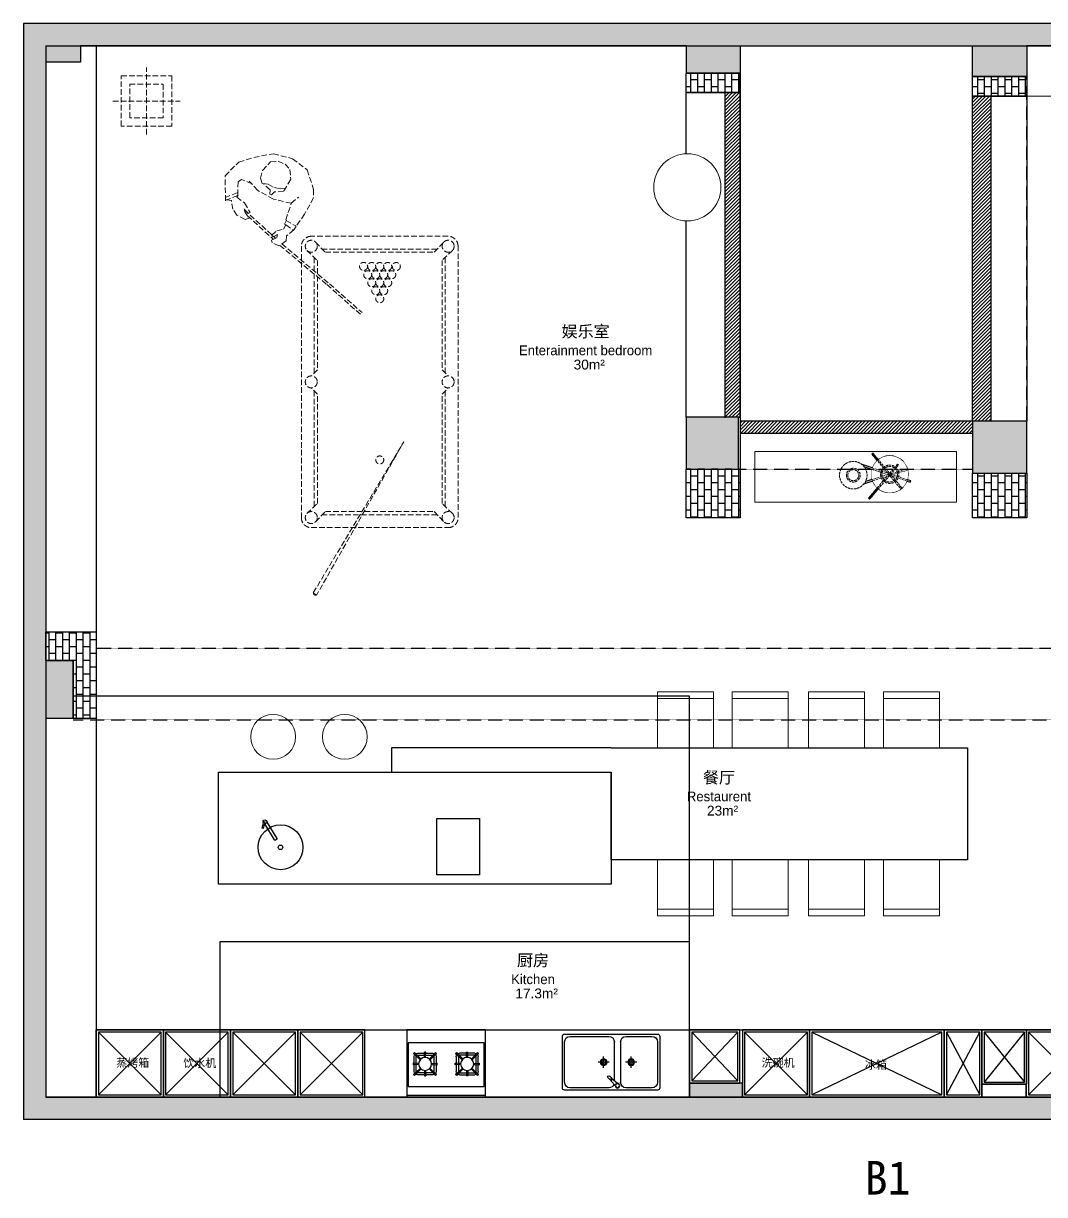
# Model space of a CAD drawing. Header units: millimetres. Extents: x -108767 to 78913, y -380878 to 1470.
# Drawn here: x -17160 to -8043, y -176667 to -166215 of the extents above; entities that cross this region are included whole.
import ezdxf
from ezdxf.enums import TextEntityAlignment as Align

# ---------------------------------------------------------------- set-up
doc = ezdxf.new("R2010")
doc.units = ezdxf.units.MM
doc.header["$LTSCALE"] = 10
doc.set_wipeout_variables(frame=1)
doc.linetypes.add('DASH', pattern=[0.35, 0.25, -0.1])
doc.linetypes.add('DASHED', pattern=[0.75, 0.5, -0.25])
for name, color, linetype in [('000墙体', 4, 'Continuous'), ('001增减墙体', 147, 'Continuous'), ('012到顶家具', 55, 'Continuous'), ('2-Kitchen', 4, 'Continuous'), ('3-New Window', 4, 'Continuous'), ('FF-FURN', 51, 'Continuous'), ('FF-TEXT', 50, 'Continuous'), ('NW-01-wall(原有墙体)', 255, 'Continuous'), ('NW-02-free(活动家具)', 241, 'Continuous'), ('NW-02-厨卫具', 44, 'Continuous'), ('T01-天花', 30, 'Continuous'), ('wipess', 8, 'Continuous')]:
    doc.layers.add(name, color=color, linetype=linetype)
doc.layers.add('活动家具', color=34, linetype='Continuous', lineweight=18)
doc.styles.add('ARIAL', font='arial.ttf')
doc.styles.add('CCD-HB', font='hbsmall.shx')
doc.styles.get("Standard").update_dxf_attribs({"font": ''})
doc.styles.add('STO', font='')
doc.styles.get('Standard').set_extended_font_data('SimSun')
doc.styles.get('STO').set_extended_font_data('SimSun')
pattern_1 = [(90, (-70270.71, -180008.13), (-60.96, 4e-15), []), (180, (-70270.71, -180008.13), (-60.96, -60.96), [60.96, -60.96])]
pattern_2 = [(45, (-70270.71, -180008.131), (-15.715448, 15.715448), [])]

# ---------------------------------------------------------------- blocks, each defined once
blk = doc.blocks.new('czr')
at = {"layer": 'NW-02-free(活动家具)', "color": 250, "linetype": 'DASH', "lineweight": 5, "ltscale": 20}
for p, q in [((-181, 11), (-269, -138)), ((36, 63), (-181, 11)), ((-6, -56), (6, 56)), ((19, -55), (32, 62)), ((47, 11), (32, 49)), ((126, 19), (47, 11)), ((185, -4), (126, 19)), ((-114, -122), (-101, -89)), ((-101, -89), (16, -54)), ((16, -60), (31, -42)), ((31, -42), (97, -96)), ((97, -96), (192, -124)), ((148, -79), (182, -81)), ((196, -106), (148, -79)), ((156, -80), (471, -287)), ((182, -81), (240, -104)), ((240, -65), (185, -4)), ((215, -94), (476, -265)), ((240, -104), (240, -65)), ((-270, -137), (-277, -277)), ((-52, -203), (-114, -122)), ((18, -238), (-82, -186)), ((192, -124), (196, -106)), ((-277, -277), (-264, -455)), ((127, -355), (18, -238)), ((437, -261), (409, -314)), ((409, -314), (411, -375)), ((452, -269), (437, -261)), ((442, -311), (452, -269)), ((468, -299), (442, -311)), ((480, -248), (468, -299)), ((502, -247), (480, -248)), ((545, -299), (502, -247)), ((517, -371), (545, -299)), ((542, -308), (979, -623)), ((204, -500), (127, -355)), ((334, -415), (204, -500)), ((340, -421), (334, -415)), ((368, -394), (340, -421)), ((341, -417), (410, -489)), ((379, -406), (368, -394)), ((411, -375), (379, -406)), ((379, -406), (444, -463)), ((440, -462), (475, -387)), ((475, -387), (517, -371)), ((534, -328), (979, -648)), ((-264, -455), (-179, -611)), ((201, -499), (167, -578)), ((327, -591), (411, -492)), ((411, -492), (440, -462)), ((-179, -611), (-50, -711)), ((206, -704), (327, -591)), ((985, -627), (1321, -854)), ((-50, -711), (135, -724)), ((135, -724), (206, -704)), ((985, -652), (1306, -869))]:
    blk.add_line(p, q, dxfattribs=at)
blk.add_lwpolyline([(61, -478), (54, -435), (24, -380), (-12, -343), (-32, -293), (-81, -288), (-144, -325), (-200, -412), (-189, -479), (-149, -533), (-92, -562), (-5, -549), (85, -460), (68, -381), (87, -347), (77, -336), (41, -346), (-23, -304)], dxfattribs=at)
blk = doc.blocks.new('A$C091E4B7F')
at = {"linetype": 'DASH', "lineweight": 5, "ltscale": 20}
blk.add_wipeout([(-225, 206), (-225, -244), (225, -244), (225, 206)], dxfattribs=at).dxf.layer = 'NW-02-free(活动家具)'
at = {"layer": 'NW-02-free(活动家具)', "color": 8, "linetype": 'DASH', "lineweight": 5, "ltscale": 20}
for p, q in [((0, -319), (0, 281)), ((-300, -21), (300, -21))]:
    blk.add_line(p, q, dxfattribs=at)
at = {"layer": 'NW-02-free(活动家具)', "linetype": 'DASH', "lineweight": 5, "ltscale": 20}
blk.add_lwpolyline([(-225, 206), (225, 206), (225, -244), (-225, -244)], close=True, dxfattribs=at)
at = {"layer": 'NW-02-free(活动家具)', "color": 8, "linetype": 'DASH', "lineweight": 5, "ltscale": 20}
blk.add_lwpolyline([(-150, 131), (150, 131), (150, -169), (-150, -169)], close=True, dxfattribs=at)
blk = doc.blocks.new('做成ACAD TuKuai0400')
at = {"layer": 'NW-02-free(活动家具)', "color": 251, "linetype": 'DASH', "lineweight": 5, "ltscale": 20}
for p, q in [((838, 916), (2205, 138)), ((2187, 107), (838, 916)), ((2205, 138), (2187, 107))]:
    blk.add_line(p, q, dxfattribs=at)
at = {"layer": 'NW-02-free(活动家具)', "linetype": 'DASH', "lineweight": 5, "ltscale": 20}
blk.add_lwpolyline([(-909, 0), (1515, 0, 0.414214), (1605, 89), (1605, 1312, 0.414214), (1515, 1401), (-909, 1401, 0.414214), (-998, 1312), (-998, 89, 0.414214), (-909, 0, -0.999995)], format="xyb", dxfattribs=at)
at = {"layer": 'NW-02-free(活动家具)', "color": 8, "linetype": 'DASH', "lineweight": 5, "ltscale": 20}
for points in [[(-946, 127), (-855, 215), (-855, 1187), (-946, 1274)], [(-872, 1352), (-783, 1258), (196, 1258), (250, 1312)], [(223, 1285), (-809, 1285)], [(1479, 1352), (1390, 1258), (411, 1258), (357, 1312)], [(384, 1285), (1416, 1285)], [(1553, 127), (1462, 215), (1462, 1187), (1553, 1274)], [(-882, 1212), (-882, 189)], [(1489, 1212), (1489, 189)], [(-872, 50), (-783, 143), (196, 143), (250, 89)], [(223, 116), (-809, 116)], [(1479, 50), (1390, 143), (411, 143), (357, 89)], [(384, 116), (1416, 116)]]:
    blk.add_lwpolyline(points, dxfattribs=at)
for centre in [(-909, 1312), (303, 1312), (1515, 1312), (-909, 89), (303, 89), (1515, 89)]:
    blk.add_circle(centre, 53.6, dxfattribs=at)
at = {"layer": 'NW-02-free(活动家具)', "color": 250, "linetype": 'DASH', "lineweight": 5, "ltscale": 20}
for centre in [(-728, 849), (-655, 808), (-728, 772), (-728, 701), (-655, 736), (-583, 772), (-583, 701), (-512, 736), (-440, 701), (1000, 701), (-728, 629), (-655, 665), (-655, 593), (-583, 629), (-512, 665), (-729, 556)]:
    blk.add_circle(centre, 35.8, dxfattribs=at)
at = {"layer": 'NW-02-free(活动家具)', "color": 251, "linetype": 'DASH', "lineweight": 5, "ltscale": 20}
blk.add_arc((2187, 128), 20.5, 268.446, 29.6259, dxfattribs=at)
at = {"layer": 'NW-02-free(活动家具)', "linetype": 'DASH', "lineweight": 5, "ltscale": 20, "xscale": 1.000999999999944, "yscale": 1.000999999999944, "zscale": 1.000999999999944, "rotation": 90}
blk.add_blockref('A$C091E4B7F', (-2226, -1384), dxfattribs=at)
blk = doc.blocks.new('RRTY')
blk.add_wipeout([(33, 350), (95, 345), (147, 333), (172, 325), (237, 294), (292, 254), (335, 212), (380, 148), (410, 85), (423, 37), (428, 10), (433, -39), (433, -68), (428, -111), (418, -160), (392, -226), (356, -287), (314, -335), (283, -362), (231, -398), (183, -421), (134, -437), (78, -448), (33, -450), (-39, -444), (-116, -421), (-175, -392), (-248, -334), (-285, -292), (-325, -228), (-351, -163), (-363, -107), (-367, -50), (-360, 22), (-338, 99), (-305, 164), (-270, 210), (-210, 267), (-169, 295), (-110, 323), (-60, 339), (-24, 346), (16, 349)])
at = {"color": 45}
for points in [[(153, 313), (182, 301), (-222, -678), (-251, -666)], [(-96, 410), (-66, 417), (232, -851), (202, -858)], [(252, 123), (270, 98), (-528, -463), (-546, -438)], [(-259, 216), (-238, 238), (457, -457), (435, -479)]]:
    blk.add_lwpolyline(points, close=True, dxfattribs=at)
for radius in [400, 200]:
    blk.add_circle((33, -50), radius)
blk.add_circle((33, -50), 170, dxfattribs=at)
blk = doc.blocks.new('TR')
at = {"linetype": 'DASH', "lineweight": 5, "ltscale": 20}
blk.add_wipeout([(-1194, 103), (-1195, 166), (-1188, 218), (-1182, 243), (-1157, 311), (-1123, 370), (-1085, 416), (-1025, 468), (-964, 502), (-919, 520), (-892, 528), (-843, 537), (-815, 539), (-771, 539), (-722, 533), (-653, 513), (-590, 482), (-538, 446), (-508, 417), (-468, 369), (-440, 323), (-420, 276), (-404, 221), (-397, 176), (-397, 104), (-413, 25), (-437, -37), (-487, -115), (-526, -155), (-586, -201), (-648, -232), (-703, -249), (-759, -259), (-832, -259), (-910, -244), (-979, -216), (-1028, -186), (-1090, -132), (-1121, -93), (-1155, -37), (-1175, 12), (-1185, 47), (-1192, 86)], dxfattribs=at).dxf.layer = 'NW-02-free(活动家具)'
at = {"layer": 'NW-02-free(活动家具)', "color": 8, "linetype": 'DASH', "lineweight": 5, "ltscale": 20}
for points in [[(-1034, -176), (-1058, -156), (-429, 599), (-405, 579)], [(-1242, -31), (-1252, -2), (-16, 410), (-6, 381)], [(-1168, 226), (-1159, 256), (-148, -57), (-157, -87)], [(-988, 342), (-965, 362), (-333, -382), (-356, -402)]]:
    blk.add_lwpolyline(points, close=True, dxfattribs=at)
at = {"layer": 'NW-02-free(活动家具)', "linetype": 'DASH', "lineweight": 5, "ltscale": 20}
blk.add_circle((-796, 140), 200, dxfattribs=at)
at = {"layer": 'NW-02-free(活动家具)', "color": 8, "linetype": 'DASH', "lineweight": 5, "ltscale": 20}
blk.add_circle((-796, 140), 170, dxfattribs=at)
at = {"linetype": 'DASH', "lineweight": 5, "ltscale": 20}
blk.add_wipeout([(0, 420), (33, 418), (57, 415), (87, 407), (131, 390), (165, 370), (195, 348), (221, 322), (229, 314), (252, 284), (270, 252), (284, 215), (294, 180), (299, 143), (300, 120), (298, 84), (291, 47), (281, 14), (267, -16), (248, -49), (231, -72), (207, -97), (169, -128), (134, -148), (102, -162), (62, -174), (27, -179), (0, -180), (-36, -178), (-78, -170), (-113, -158), (-149, -140), (-191, -112), (-218, -86), (-239, -61), (-260, -30), (-274, -1), (-284, 23), (-289, 41), (-296, 71), (-300, 109), (-299, 147), (-295, 177), (-289, 201), (-279, 231), (-264, 263), (-249, 288), (-228, 315), (-202, 342), (-165, 371), (-126, 392), (-81, 409), (-45, 417), (-12, 420)], dxfattribs=at).dxf.layer = 'NW-02-free(活动家具)'
at = {"layer": 'NW-02-free(活动家具)', "linetype": 'DASH', "lineweight": 5, "ltscale": 20}
blk.add_circle((0, 120), 300, dxfattribs=at)
at = {"layer": 'NW-02-free(活动家具)', "color": 8, "linetype": 'DASH', "lineweight": 5, "ltscale": 20}
for radius in [150, 120]:
    blk.add_circle((0, 120), radius, dxfattribs=at)
blk = doc.blocks.new('*U158')
blk.add_lwpolyline([(514, -3263.9), (454, -3263.9), (454, -3323.9), (514, -3323.9)], close=True)
at = {"color": 6}
blk.add_lwpolyline([(512, -3265.9), (456, -3265.9), (456, -3321.9), (512, -3321.9)], close=True, dxfattribs=at)
at = {"color": 250}
for points in [[(456, -3321.9), (512, -3265.9)], [(456, -3265.9), (512, -3321.9)]]:
    blk.add_lwpolyline(points, dxfattribs=at)
blk = doc.blocks.new('*U170')
blk.add_lwpolyline([(492.5, -3235.9), (432.5, -3235.9), (432.5, -3355.9), (492.5, -3355.9)], close=True)
at = {"color": 6}
blk.add_lwpolyline([(490.5, -3237.9), (434.5, -3237.9), (434.5, -3353.9), (490.5, -3353.9)], close=True, dxfattribs=at)
at = {"color": 250}
for points in [[(434.5, -3353.9), (490.5, -3237.9)], [(434.5, -3237.9), (490.5, -3353.9)]]:
    blk.add_lwpolyline(points, dxfattribs=at)
blk = doc.blocks.new('2.4_B-003')
at = {"layer": 'NW-02-厨卫具', "color": 8}
for p, q in [((-35.1, 0), (35.1, 0)), ((-35.1, -60), (-35.1, 0)), ((33.9, -9.4), (33.9, -48.6)), ((-29, -20.3), (-28.1, -19.3)), ((-23.6, -25.4), (-29, -20.3)), ((-22.9, -24.7), (-28.1, -19.3)), ((-11.9, -19.8), (-25.6, -19.8)), ((-19.4, -18.9), (-18.1, -18.9)), ((-19.3, -23.2), (-19.4, -18.9)), ((-18.3, -23.2), (-18.1, -18.9)), ((-14.6, -24.7), (-9.4, -19.3)), ((-13.9, -25.4), (-8.5, -20.3)), ((-9.4, -19.3), (-8.5, -20.3)), ((9.5, -19.3), (8.5, -20.3)), ((13.9, -25.4), (8.5, -20.3)), ((14.6, -24.7), (9.5, -19.3)), ((11.9, -19.8), (25.6, -19.8)), ((18.3, -23.2), (18.1, -18.9)), ((19.4, -18.9), (18.1, -18.9)), ((19.3, -23.2), (19.4, -18.9)), ((22.9, -24.7), (28.1, -19.3)), ((23.6, -25.4), (29, -20.3)), ((29, -20.3), (28.1, -19.3)), ((-25.1, -29.1), (-29.4, -28.9)), ((-29.4, -30.3), (-29.4, -28.9)), ((-25.1, -30.1), (-29.4, -30.3)), ((-28.5, -22.8), (-28.5, -36.4)), ((-26.7, -22.7), (-26.7, -36.4)), ((-12, -21.7), (-25.7, -21.7)), ((-25.1, -30.1), (-25.1, -29.1)), ((-23.6, -25.4), (-22.9, -24.7)), ((-19.3, -23.2), (-18.3, -23.2)), ((-14.6, -24.7), (-13.9, -25.4)), ((-12.4, -29.1), (-8.1, -28.9)), ((-12.4, -29.1), (-12.4, -30.1)), ((-12.4, -30.1), (-8.1, -30.3)), ((-11, -36.4), (-11, -22.7)), ((-9, -36.4), (-9, -22.8)), ((-8.1, -28.9), (-8.1, -30.3)), ((12.4, -29.1), (8.1, -28.9)), ((8.1, -28.9), (8.1, -30.3)), ((12.4, -30.1), (8.1, -30.3)), ((9, -36.4), (9, -22.8)), ((11, -36.4), (11, -22.7)), ((12, -21.7), (25.7, -21.7)), ((12.4, -29.1), (12.4, -30.1)), ((14.6, -24.7), (13.9, -25.4)), ((19.3, -23.2), (18.3, -23.2)), ((23.6, -25.4), (22.9, -24.7)), ((25.1, -29.1), (29.4, -28.9)), ((25.1, -30.1), (25.1, -29.1)), ((25.1, -30.1), (29.4, -30.3)), ((26.7, -22.7), (26.7, -36.4)), ((28.5, -22.8), (28.5, -36.4)), ((29.4, -30.3), (29.4, -28.9)), ((-23.6, -33.7), (-29, -38.9)), ((-28.1, -39.9), (-29, -38.9)), ((-22.9, -34.5), (-28.1, -39.9)), ((-25.7, -37.4), (-12, -37.4)), ((-25.6, -39.3), (-11.9, -39.3)), ((-22.9, -34.5), (-23.6, -33.7)), ((-19.3, -36), (-19.4, -40.2)), ((-18.1, -40.2), (-19.4, -40.2)), ((-18.3, -36), (-19.3, -36)), ((-18.3, -36), (-18.1, -40.2)), ((-13.9, -33.7), (-14.6, -34.5)), ((-14.6, -34.5), (-9.4, -39.9)), ((-13.9, -33.7), (-8.5, -38.9)), ((-8.5, -38.9), (-9.4, -39.9)), ((13.9, -33.7), (8.5, -38.9)), ((8.5, -38.9), (9.5, -39.9)), ((14.6, -34.5), (9.5, -39.9)), ((25.6, -39.3), (11.9, -39.3)), ((25.7, -37.4), (12, -37.4)), ((13.9, -33.7), (14.6, -34.5)), ((18.3, -36), (18.1, -40.2)), ((18.1, -40.2), (19.4, -40.2)), ((18.3, -36), (19.3, -36)), ((19.3, -36), (19.4, -40.2)), ((22.9, -34.5), (23.6, -33.7)), ((22.9, -34.5), (28.1, -39.9)), ((23.6, -33.7), (29, -38.9)), ((28.1, -39.9), (29, -38.9)), ((35.1, -60), (-35.1, -60))]:
    blk.add_line(p, q, dxfattribs=at)
at = {"layer": 'NW-02-厨卫具'}
for p, q in [((-35.1, 0), (35.1, 0)), ((-35.1, -1.9), (35.1, -1.9)), ((-33.9, -9.4), (33.9, -9.4)), ((-33.9, -48.6), (-33.9, -9.4)), ((35.1, 0), (35.1, -60)), ((33.9, -48.6), (-33.9, -48.6))]:
    blk.add_line(p, q, dxfattribs=at)
at = {"layer": 'NW-02-厨卫具', "color": 8}
for centre in [(-18.8, -29.6), (18.8, -29.6)]:
    blk.add_circle(centre, 5.83, dxfattribs=at)
for centre, radius, start, end in [((-25.6, -22.8), 2.92, 90, 179.9996), ((-11.9, -22.8), 2.92, 359.9989, 90), ((11.9, -22.8), 2.92, 90.0007, 180.0004), ((25.6, -22.8), 2.92, 0.0007, 90.0004), ((-25.7, -22.7), 0.975, 90, 180), ((-12, -22.7), 0.975, 0, 90), ((12, -22.7), 0.975, 90, 180), ((25.7, -22.7), 0.975, 0, 90), ((-25.6, -36.4), 2.92, 179.9996, 269.9993), ((-25.7, -36.4), 0.975, 180, 270), ((-12, -36.4), 0.975, 270, 0), ((-11.9, -36.4), 2.92, 269.9993, 359.9989), ((11.9, -36.4), 2.92, 180.0011, 270.0007), ((11.9, -36.4), 2.92, 180.0007, 270.0004), ((12, -36.4), 0.975, 180, 270), ((25.6, -36.4), 2.92, 269.9996, 359.9993), ((25.7, -36.4), 0.975, 270, 0)]:
    blk.add_arc(centre, radius, start, end, dxfattribs=at)
blk = doc.blocks.new('2.4_A-001')
at = {"layer": 'NW-02-厨卫具'}
for p, q in [((41.5, 0), (-41.5, 0)), ((-43.5, -2), (-43.5, -48)), ((-41.5, -7), (-41.5, -43)), ((-2, -2), (-36.5, -2)), ((3, -8.2), (3, -43)), ((8.5, -43), (8.5, -7)), ((36.5, -2), (13.5, -2)), ((41.5, -43), (41.5, -7)), ((43.5, -48), (43.5, -2)), ((-41.5, -50), (41.5, -50)), ((-36.5, -48), (-2, -48)), ((13.5, -48), (36.5, -48))]:
    blk.add_line(p, q, dxfattribs=at)
at = {"layer": 'NW-02-厨卫具', "color": 8}
for p, q in [((0.3, -8.1), (-2.9, -11.2)), ((2.7, -8.4), (-1.5, -12.7)), ((0.5, -10.7), (-0.9, -9.3)), ((3.8, -4.1), (0.5, -7.7)), ((5.7, -6), (1.9, -9.1)), ((-6.6, -20), (-6.6, -30)), ((18, -20), (18, -30)), ((-1.6, -25), (-11.6, -25)), ((23, -25), (13, -25))]:
    blk.add_line(p, q, dxfattribs=at)
for centre, radius in [((5.8, -4), 2), ((5.8, -4), 1.7), ((-6.6, -25), 3), ((-6.6, -25), 2), ((18, -25), 3), ((18, -25), 2)]:
    blk.add_circle(centre, radius, dxfattribs=at)
at = {"layer": 'NW-02-厨卫具'}
for centre, radius, start, end in [((-41.5, -2), 2, 90, 180), ((41.5, -2), 2, 0, 90), ((-36.5, -7), 5, 90, 180), ((-2, -7), 5, 20.0381, 90), ((13.5, -7), 5, 90, 180), ((36.5, -7), 5, 0, 90), ((-41.5, -48), 2, 180, 270), ((-36.5, -43), 5, 180, 270), ((-2, -43), 5, 270, 0), ((13.5, -43), 5, 180, 270), ((36.5, -43), 5, 270, 0), ((41.5, -48), 2, 270, 0)]:
    blk.add_arc(centre, radius, start, end, dxfattribs=at)
at = {"layer": 'NW-02-厨卫具', "color": 8}
for centre, start, end in [((1.2, -8.4), 133.6202, 313.6202), ((-2.2, -11.9), 135, 315)]:
    blk.add_arc(centre, 1, start, end, dxfattribs=at)
blk = doc.blocks.new('*U171')
blk.add_lwpolyline([(501.2, -3235.8), (441.2, -3235.8), (441.2, -3295.8), (501.2, -3295.8)], close=True)
at = {"color": 6}
blk.add_lwpolyline([(499.2, -3237.8), (443.2, -3237.8), (443.2, -3293.8), (499.2, -3293.8)], close=True, dxfattribs=at)
at = {"color": 250}
for points in [[(443.2, -3293.8), (499.2, -3237.8)], [(443.2, -3237.8), (499.2, -3293.8)]]:
    blk.add_lwpolyline(points, dxfattribs=at)
blk = doc.blocks.new('*U191')
blk.add_lwpolyline([(492.5, -3295.9), (458.7, -3295.9), (458.7, -3355.9), (492.5, -3355.9)], close=True)
at = {"color": 6}
blk.add_lwpolyline([(490.5, -3297.9), (460.7, -3297.9), (460.7, -3353.9), (490.5, -3353.9)], close=True, dxfattribs=at)
at = {"color": 250}
for points in [[(460.7, -3353.9), (490.5, -3297.9)], [(460.7, -3297.9), (490.5, -3353.9)]]:
    blk.add_lwpolyline(points, dxfattribs=at)
blk = doc.blocks.new('*U192')
blk.add_lwpolyline([(492.5, -3315.9), (444, -3315.9), (444, -3355.9), (492.5, -3355.9)], close=True)
at = {"color": 6}
blk.add_lwpolyline([(490.5, -3317.9), (446, -3317.9), (446, -3353.9), (490.5, -3353.9)], close=True, dxfattribs=at)
at = {"color": 250}
for points in [[(446, -3353.9), (490.5, -3317.9)], [(446, -3317.9), (490.5, -3353.9)]]:
    blk.add_lwpolyline(points, dxfattribs=at)
blk = doc.blocks.new('*U193')
blk.add_lwpolyline([(492.5, -3310.9), (445, -3310.9), (445, -3355.9), (492.5, -3355.9)], close=True)
at = {"color": 6}
blk.add_lwpolyline([(490.5, -3312.9), (447, -3312.9), (447, -3353.9), (490.5, -3353.9)], close=True, dxfattribs=at)
at = {"color": 250}
for points in [[(447, -3353.9), (490.5, -3312.9)], [(447, -3312.9), (490.5, -3353.9)]]:
    blk.add_lwpolyline(points, dxfattribs=at)

msp = doc.modelspace()

# ---------------------------------------------------------------- hatches: boundary and pattern name
at = {"layer": '000墙体'}
h = msp.add_hatch(color=252, dxfattribs=at)
h.dxf.hatch_style = 1
h.paths.add_polyline_path([(-16649.5, -166414.6), (-16960.5, -166414.6), (-16960.5, -166561.6), (-16649.5, -166561.6)])
at = {"layer": '001增减墙体', "ltscale": 10}
h = msp.add_hatch(dxfattribs=at)
h.set_pattern_fill('ANSI31', color=251, scale=7)
h.set_pattern_definition(pattern_2)
h.paths.add_polyline_path([(-10761.5, -166832.6), (-10894.5, -166832.6), (-10894.5, -169729.6), (-10761.5, -169729.6)])
h = msp.add_hatch(dxfattribs=at)
h.set_pattern_fill('ANSI31', color=251, scale=7)
h.set_pattern_definition(pattern_2)
h.paths.add_polyline_path([(-8519.5, -166864.6), (-8685.5, -166864.6), (-8685.5, -169765.6), (-8519.5, -169765.6)])
h = msp.add_hatch(dxfattribs=at)
h.set_pattern_fill('ANSI31', color=251, scale=7)
h.set_pattern_definition(pattern_2)
h.paths.add_polyline_path([(-8685.5, -169765.6), (-10761.5, -169765.6), (-10761.5, -169874.6), (-8685.5, -169874.6)])
at = {"layer": 'NW-01-wall(原有墙体)'}
h = msp.add_hatch(color=250, dxfattribs=at)
h.dxf.hatch_style = 1
h.paths.add_polyline_path([(-17160.5, -166214.6), (-1222.5, -166214.6), (-1222.5, -172083.6), (-1629.5, -172083.6), (-1629.5, -175997.6), (-17160.5, -175997.6)])
h.paths.add_polyline_path([(-16960.5, -166414.6), (-16960.5, -175797.6), (-1829.5, -175797.6), (-1829.5, -173901.6), (-3655.5, -173901.6), (-3655.5, -173524.6), (-3455.5, -173524.6), (-3455.5, -173681.6), (-1842.5, -173681.6), (-1842.5, -172118.6), (-3455.5, -172118.6), (-3455.5, -172658.6), (-3655.5, -172658.6), (-3655.5, -172099.6), (-4059.5, -172099.6), (-4059.5, -171793.6), (-3273.5, -171793.6), (-3273.5, -171883.6), (-1422.5, -171883.6), (-1422.5, -166414.6)], flags=16)
h = msp.add_hatch(color=250, dxfattribs=at)
h.dxf.hatch_style = 1
h.paths.add_polyline_path([(-10761.5, -166414.6), (-11241.5, -166414.6), (-11241.5, -166657.6), (-10761.5, -166657.6)])
h = msp.add_hatch(color=250, dxfattribs=at)
h.dxf.hatch_style = 1
h.paths.add_polyline_path([(-8202.5, -166414.6), (-8685.5, -166414.6), (-8685.5, -166689.6), (-8202.5, -166689.6)])
h = msp.add_hatch(color=250, dxfattribs=at)
h.dxf.hatch_style = 1
h.paths.add_polyline_path([(-10776.5, -169729.6), (-11244.5, -169729.6), (-11244.5, -170192.6), (-10776.5, -170192.6)])
h = msp.add_hatch(color=250, dxfattribs=at)
h.dxf.hatch_style = 1
h.paths.add_polyline_path([(-8202.5, -169765.6), (-8685.5, -169765.6), (-8685.5, -170228.6), (-8202.5, -170228.6)])
h = msp.add_hatch(color=250, dxfattribs=at)
h.dxf.hatch_style = 1
h.paths.add_polyline_path([(-16715.5, -171899.6), (-16960.5, -171899.6), (-16960.5, -172417.8), (-16715.5, -172417.8)])
h = msp.add_hatch(color=250, dxfattribs=at)
h.dxf.hatch_style = 1
h.paths.add_polyline_path([(-10740.5, -175672.6), (-11212.5, -175672.6), (-11212.5, -175797.6), (-10740.5, -175797.6)])
at = {"layer": 'wipess'}
h = msp.add_hatch(dxfattribs=at)
h.set_pattern_fill('AR-B816', color=256, scale=0.3, angle=90)
h.set_pattern_definition(pattern_1)
h.paths.add_polyline_path([(-10761.5, -166657.6), (-11244.5, -166657.6), (-11244.5, -166832.6), (-10761.5, -166832.6)])
h = msp.add_hatch(dxfattribs=at)
h.set_pattern_fill('AR-B816', color=256, scale=0.3, angle=90)
h.set_pattern_definition(pattern_1)
h.paths.add_polyline_path([(-8202.5, -166689.6), (-8685.5, -166689.6), (-8685.5, -166864.6), (-8202.5, -166864.6)])
h = msp.add_hatch(dxfattribs=at)
h.set_pattern_fill('AR-B816', color=256, scale=0.3, angle=90)
h.set_pattern_definition(pattern_1)
h.paths.add_polyline_path([(-10761.5, -170192.6), (-11244.5, -170192.6), (-11244.5, -170628.6), (-10761.5, -170628.6)])
h = msp.add_hatch(dxfattribs=at)
h.set_pattern_fill('AR-B816', color=256, scale=0.3, angle=90)
h.set_pattern_definition(pattern_1)
h.paths.add_polyline_path([(-8202.5, -170228.6), (-8685.5, -170228.6), (-8685.5, -170628.6), (-8202.5, -170628.6)])
h = msp.add_hatch(dxfattribs=at)
h.set_pattern_fill('AR-B816', color=256, scale=0.3, angle=90)
h.set_pattern_definition(pattern_1)
h.paths.add_polyline_path([(-16510.5, -171643.6), (-16960.5, -171643.6), (-16960.5, -171899.6), (-16715.5, -171899.6), (-16715.5, -172419.6), (-16510.5, -172419.6)])

# ---------------------------------------------------------------- linework, layer by layer
at = {"color": 4}
msp.add_lwpolyline([(-10776.5, -169729.6), (-10761.5, -169729.6), (-10761.5, -170192.6), (-10776.5, -170192.6)], close=True, dxfattribs=at)
at = {"layer": '001增减墙体', "color": 4}
for p, q in [((-10894.5, -169733.6), (-10894.5, -166832.6)), ((-8519.5, -169765.6), (-8519.5, -166864.6)), ((-8685.5, -169874.6), (-10761.5, -169874.6))]:
    msp.add_line(p, q, dxfattribs=at)
msp.add_lwpolyline([(-11212.5, -172219.6), (-16715.5, -172219.6), (-16715.5, -172419.6), (-16960.5, -172419.6), (-16960.5, -175797.6), (-11212.5, -175797.6), (-11212.5, -172219.6)], close=True, dxfattribs=at)
at = {"layer": '012到顶家具', "ltscale": 10}
msp.add_line((-16510.5, -166414.6), (-16510.5, -175797.6), dxfattribs=at)
for points in [[(-11244.5, -167377.8), (-11244.5, -166832.6), (-10761.5, -166832.6), (-10761.5, -169729.6), (-11244.5, -169729.6), (-11244.5, -167977.3)], [(-11912.5, -172679.6), (-13873, -172679.6), (-13873, -172897.6), (-11912.5, -172897.6)], [(-8731, -172679.6), (-8731, -173679.6), (-9731, -173679.6), (-11912.5, -173679.6), (-11912.5, -172897.6)], [(-11912.5, -172679.6), (-8731, -172679.6)]]:
    msp.add_lwpolyline(points, dxfattribs=at)
msp.add_lwpolyline([(-8685.5, -166864.6), (-8202.5, -166864.6), (-8202.5, -169765.6), (-8685.5, -169765.6)], close=True, dxfattribs=at)
at = {"layer": '2-Kitchen'}
for p, q in [((-15017.1, -173337.2), (-15032.4, -173397.4)), ((-15018.9, -173400.8), (-15032.4, -173397.4)), ((-15003.6, -173340.6), (-15018.9, -173400.8)), ((-15017.1, -173337.2), (-15003.6, -173340.6)), ((-15008.1, -173358.4), (-14921.1, -173501.6)), ((-14987.1, -173343.2), (-14899, -173488.2)), ((-14901.8, -173499.6), (-14909.7, -173504.4)), ((-16510.5, -175197.6), (-7606.5, -175197.6))]:
    msp.add_line(p, q, dxfattribs=at)
msp.add_lwpolyline([(-15419.5, -172897.6), (-11912.5, -172897.6), (-11912.5, -173897.6), (-15419.5, -173897.6)], close=True, dxfattribs=at)
msp.add_lwpolyline([(-13469.7, -173812.1), (-13469.7, -173312.1), (-13089.7, -173312.1), (-13089.7, -173812.1), (-13469.7, -173812.1)], dxfattribs=at)
for radius in [200, 20]:
    msp.add_circle((-14864.8, -173567.6), radius, dxfattribs=at)
at = {"layer": '2-Kitchen', "extrusion": (0, 0, -1)}
for centre, major_axis, start_param, end_param in [((-15003.6, -173340.6), (-4, -16.2), 0.9950816, 6.2931561), ((-14914.1, -173497.3), (-1.97, -8.06), -0.7853982, 0.7853982), ((-14906.1, -173492.5), (-1.97, -8.06), 3.9269908, 5.4977871)]:
    msp.add_ellipse(centre, major_axis=major_axis, ratio=1, start_param=start_param, end_param=end_param, dxfattribs=at)
at = {"layer": '3-New Window', "color": 30}
msp.add_line((-8202.5, -170228.6), (-8202.5, -170628.6), dxfattribs=at)
for points in [[(-16510.5, -175197.6), (-15910.5, -175197.6), (-15910.5, -175797.6), (-16510.5, -175797.6), (-16510.5, -175197.6)], [(-15910.5, -175197.6), (-15310.5, -175197.6), (-15310.5, -175797.6), (-15910.5, -175797.6), (-15910.5, -175197.6)], [(-15310.5, -175197.6), (-14710.5, -175197.6), (-14710.5, -175797.6), (-15310.5, -175797.6), (-15310.5, -175197.6)]]:
    msp.add_lwpolyline(points, dxfattribs=at)
msp.add_circle((-14864.8, -173567.6), 200, dxfattribs=at)
at = {"layer": 'FF-TEXT', "color": 252, "linetype": 'DASHED', "ltscale": 0.2}
for p, q in [((-8202.5, -169765.6), (-8202.5, -166689.6)), ((-4059.5, -171793.6), (-16510.5, -171793.6)), ((-16715.5, -172429.6), (-3655.5, -172429.6))]:
    msp.add_line(p, q, dxfattribs=at)
at = {"layer": 'FF-TEXT'}
for p, q in [((-15402.5, -174407.6), (-11212.5, -174407.6)), ((-15402.5, -175797.6), (-15402.5, -174407.6))]:
    msp.add_line(p, q, dxfattribs=at)
at = {"layer": 'NW-01-wall(原有墙体)'}
for p, q in [((-1222.5, -166214.6), (-17160.5, -166214.6)), ((-17160.5, -166214.6), (-17160.5, -175997.6)), ((-16960.5, -166414.6), (-1422.5, -166414.6)), ((-16960.5, -166414.6), (-16960.5, -175797.6)), ((-11241.5, -166414.6), (-16649.5, -166414.6)), ((-16649.5, -166414.6), (-16649.5, -166561.6)), ((-11241.5, -166657.6), (-11241.5, -166414.6)), ((-10761.5, -166414.6), (-10761.5, -166657.6)), ((-8685.5, -166689.6), (-8685.5, -166414.6)), ((-1422.5, -166414.6), (-8202.5, -166414.6)), ((-8202.5, -166414.6), (-8202.5, -166689.6)), ((-16649.5, -166561.6), (-16960.5, -166561.6)), ((-16960.5, -166561.6), (-16960.5, -171899.6)), ((-10761.5, -166657.6), (-11241.5, -166657.6)), ((-10761.5, -169733.6), (-10761.5, -166657.6)), ((-8202.5, -166689.6), (-8685.5, -166689.6)), ((-8685.5, -169765.6), (-8685.5, -166689.6)), ((-8685.5, -169765.6), (-10761.5, -169765.6)), ((-16960.5, -171899.6), (-16715.5, -171899.6)), ((-16715.5, -171899.6), (-16715.5, -172419.6)), ((-16715.5, -172419.6), (-16960.5, -172419.6)), ((-1829.5, -175797.6), (-16960.5, -175797.6)), ((-1629.5, -175997.6), (-17160.5, -175997.6))]:
    msp.add_line(p, q, dxfattribs=at)
for points in [[(-10761.5, -166832.6), (-11244.5, -166832.6), (-11244.5, -166657.6), (-10761.5, -166657.6)], [(-8202.5, -166864.6), (-8685.5, -166864.6), (-8685.5, -166689.6), (-8202.5, -166689.6)], [(-10776.5, -169729.6), (-11244.5, -169729.6), (-11244.5, -170192.6), (-10776.5, -170192.6)], [(-8202.5, -169765.6), (-8685.5, -169765.6), (-8685.5, -170228.6), (-8202.5, -170228.6)], [(-11244.5, -170192.6), (-10761.5, -170192.6), (-10761.5, -170628.6), (-11244.5, -170628.6)], [(-8685.5, -170228.6), (-8202.5, -170228.6), (-8202.5, -170628.6), (-8685.5, -170628.6)], [(-16960.5, -171899.6), (-16960.5, -171643.6), (-16510.5, -171643.6), (-16510.5, -172419.6), (-16715.5, -172419.6), (-16715.5, -171899.6), (-16960.5, -171899.6)], [(-11212.5, -175797.6), (-10740.5, -175797.6), (-10740.5, -175672.6), (-11212.5, -175672.6)], [(-8602.5, -175797.6), (-8206.5, -175797.6), (-8206.5, -175682.6), (-8602.5, -175682.6)]]:
    msp.add_lwpolyline(points, close=True, dxfattribs=at)
at = {"layer": '活动家具'}
for p, q in [((-11498.2, -172239.6), (-10998.2, -172239.6)), ((-10831.2, -172239.6), (-10331.2, -172239.6)), ((-10151.1, -172239.6), (-9651.1, -172239.6)), ((-9481, -172239.6), (-8981, -172239.6)), ((-11498.2, -174119.6), (-10998.2, -174119.6)), ((-10831.2, -174119.6), (-10331.2, -174119.6)), ((-10151.1, -174119.6), (-9651.1, -174119.6)), ((-9481, -174119.6), (-8981, -174119.6))]:
    msp.add_line(p, q, dxfattribs=at)
msp.add_lwpolyline([(-8202.5, -166864.6), (-1422.5, -166864.6), (-1422.5, -166414.6), (-8202.5, -166414.6)], close=True, dxfattribs=at)
for points in [[(-10631, -170036.7), (-8831, -170036.7), (-8831, -170486.7), (-10631, -170486.7), (-10631, -170036.7)], [(-11498.2, -172679.6), (-11498.2, -172179.6), (-10998.2, -172179.6), (-10998.2, -172679.6), (-11498.2, -172679.6)], [(-10831.2, -172679.6), (-10831.2, -172179.6), (-10331.2, -172179.6), (-10331.2, -172679.6), (-10831.2, -172679.6)], [(-10151.1, -172679.6), (-10151.1, -172179.6), (-9651.1, -172179.6), (-9651.1, -172679.6), (-10151.1, -172679.6)], [(-9481, -172679.6), (-9481, -172179.6), (-8981, -172179.6), (-8981, -172679.6), (-9481, -172679.6)], [(-11498.2, -173679.6), (-11498.2, -174179.6), (-10998.2, -174179.6), (-10998.2, -173679.6), (-11498.2, -173679.6)], [(-10831.2, -173679.6), (-10831.2, -174179.6), (-10331.2, -174179.6), (-10331.2, -173679.6), (-10831.2, -173679.6)], [(-10151.1, -173679.6), (-10151.1, -174179.6), (-9651.1, -174179.6), (-9651.1, -173679.6), (-10151.1, -173679.6)], [(-9481, -173679.6), (-9481, -174179.6), (-8981, -174179.6), (-8981, -173679.6), (-9481, -173679.6)]]:
    msp.add_lwpolyline(points, dxfattribs=at)
for centre, radius in [((-11232.5, -167677.6), 300), ((-14931.1, -172581.8), 200), ((-14291.5, -172581.8), 200)]:
    msp.add_circle(centre, radius, dxfattribs=at)

# ---------------------------------------------------------------- block references
at = {"layer": '012到顶家具', "ltscale": 10, "xscale": 10, "yscale": 10, "zscale": 10}
for name, p, rotation in [('*U158', (16728.1, -170658.1), 270), ('*U158', (17328.1, -170658.1), 270), ('*U158', (17928.1, -170658.1), 270), ('*U158', (18528.1, -170658.1), 270), ('*U193', (22346.1, -170748.1), 269.9999999979906), ('*U158', (22498.1, -170658.1), 270), ('*U170', (23418.1, -170873.1), 270), ('*U192', (24956.1, -170758.1), 269.9999999979906), ('*U171', (24751.2, -170786.1), 270)]:
    msp.add_blockref(name, p, dxfattribs=dict(at, rotation=rotation))
msp.add_blockref('*U191', (-13527, -142239.1), dxfattribs=at)
at = {"layer": '2-Kitchen', "yscale": 10.00000000000123, "zscale": 10.00000000000123}
for name, p, xscale, rotation in [('2.4_B-003', (-13386.5, -175797.6), -10.00000000000122, 180.000001465019), ('2.4_A-001', (-11913.8, -175735), -10.00000000000123, 180)]:
    msp.add_blockref(name, p, dxfattribs=dict(at, xscale=xscale, rotation=rotation))
at = {"layer": 'FF-FURN', "color": 6, "extrusion": (0, 0, -1), "zscale": -1, "rotation": 255.5924908822515}
msp.add_blockref('czr', (15303.9, -167747.1), dxfattribs=at)

# ---------------------------------------------------------------- texts
at = {"layer": '3-New Window', "color": 30, "insert": (-9649.2, -176367.2), "char_height": 300, "attachment_point": 1}
msp.add_mtext_dynamic_manual_height_columns('{\\C0;B1}', width=6623.175, gutter_width=12.5, heights=[0], dxfattribs=at)
at = {"layer": 'FF-TEXT'}
for s, height, style, p in [('娱乐室', 105, 'STO', (-12140.7, -169015.8)), ('Enterainment bedroom', 87.5, 'CCD-HB', (-12140.7, -169176.1)), ('30m²', 87.5, 'ARIAL', (-12108.7, -169303)), ('餐厅', 105, 'STO', (-10950.5, -172997.1)), ('Restaurent', 87.5, 'CCD-HB', (-10950.5, -173157.4)), ('23m²', 87.5, 'ARIAL', (-10918.4, -173284.3)), ('厨房', 105, 'STO', (-12610.5, -174628.6)), ('Kitchen', 87.5, 'CCD-HB', (-12610.5, -174789)), ('17.3m²', 87.5, 'ARIAL', (-12578.5, -174915.9))]:
    msp.add_text(s, height=height, dxfattribs=dict(at, style=style)).set_placement(p, align=Align.CENTER)
at = {"layer": 'T01-天花', "color": 252, "char_height": 72, "attachment_point": 1}
for s, insert in [('{\\fSimSun|b0|i0|c134|p2;蒸烤箱}', (-16331.4, -175454.7)), ('{\\fSimSun|b0|i0|c134|p2;饮水机}', (-15732.9, -175458.9)), ('{\\fSimSun|b0|i0|c134|p2;洗碗机}', (-10569.4, -175454.7)), ('{\\fSimSun|b0|i0|c134|p2;冰箱}', (-9648.1, -175473.5))]:
    msp.add_mtext_dynamic_manual_height_columns(s, width=1029.846, gutter_width=12.5, heights=[0], dxfattribs=dict(at, insert=insert))

# ---------------------------------------------------------------- next in the draw order: block references
at = {"layer": 'FF-FURN', "xscale": -0.4095, "yscale": 0.4095, "zscale": 0.4095, "rotation": 264.7685105307222}
msp.add_blockref('RRTY', (-9406.2, -170253.8), dxfattribs=at)
at = {"layer": '活动家具', "xscale": 0.9990009990010549, "yscale": 0.9990009990010549, "zscale": 0.9990009990010549, "rotation": 270}
msp.add_blockref('做成ACAD TuKuai0400', (-14679.1, -169111.5), dxfattribs=at)

# ---------------------------------------------------------------- next in the draw order: block references
at = {"layer": 'FF-FURN', "xscale": -0.4095, "yscale": 0.4095, "zscale": 0.4095}
msp.add_blockref('TR', (-9751.3, -170295.6), dxfattribs=at)
at = {"layer": '活动家具'}
msp.add_blockref('A$C091E4B7F', (-16061.5, -166887.6), dxfattribs=at)

# ---------------------------------------------------------------- next in the draw order: linework, layer by layer
at = {"layer": 'FF-TEXT', "color": 252, "linetype": 'DASHED', "ltscale": 0.2}
msp.add_line((-10776.5, -170192.6), (-8685.5, -170192.6), dxfattribs=at)

doc.saveas('drawing.dxf')
